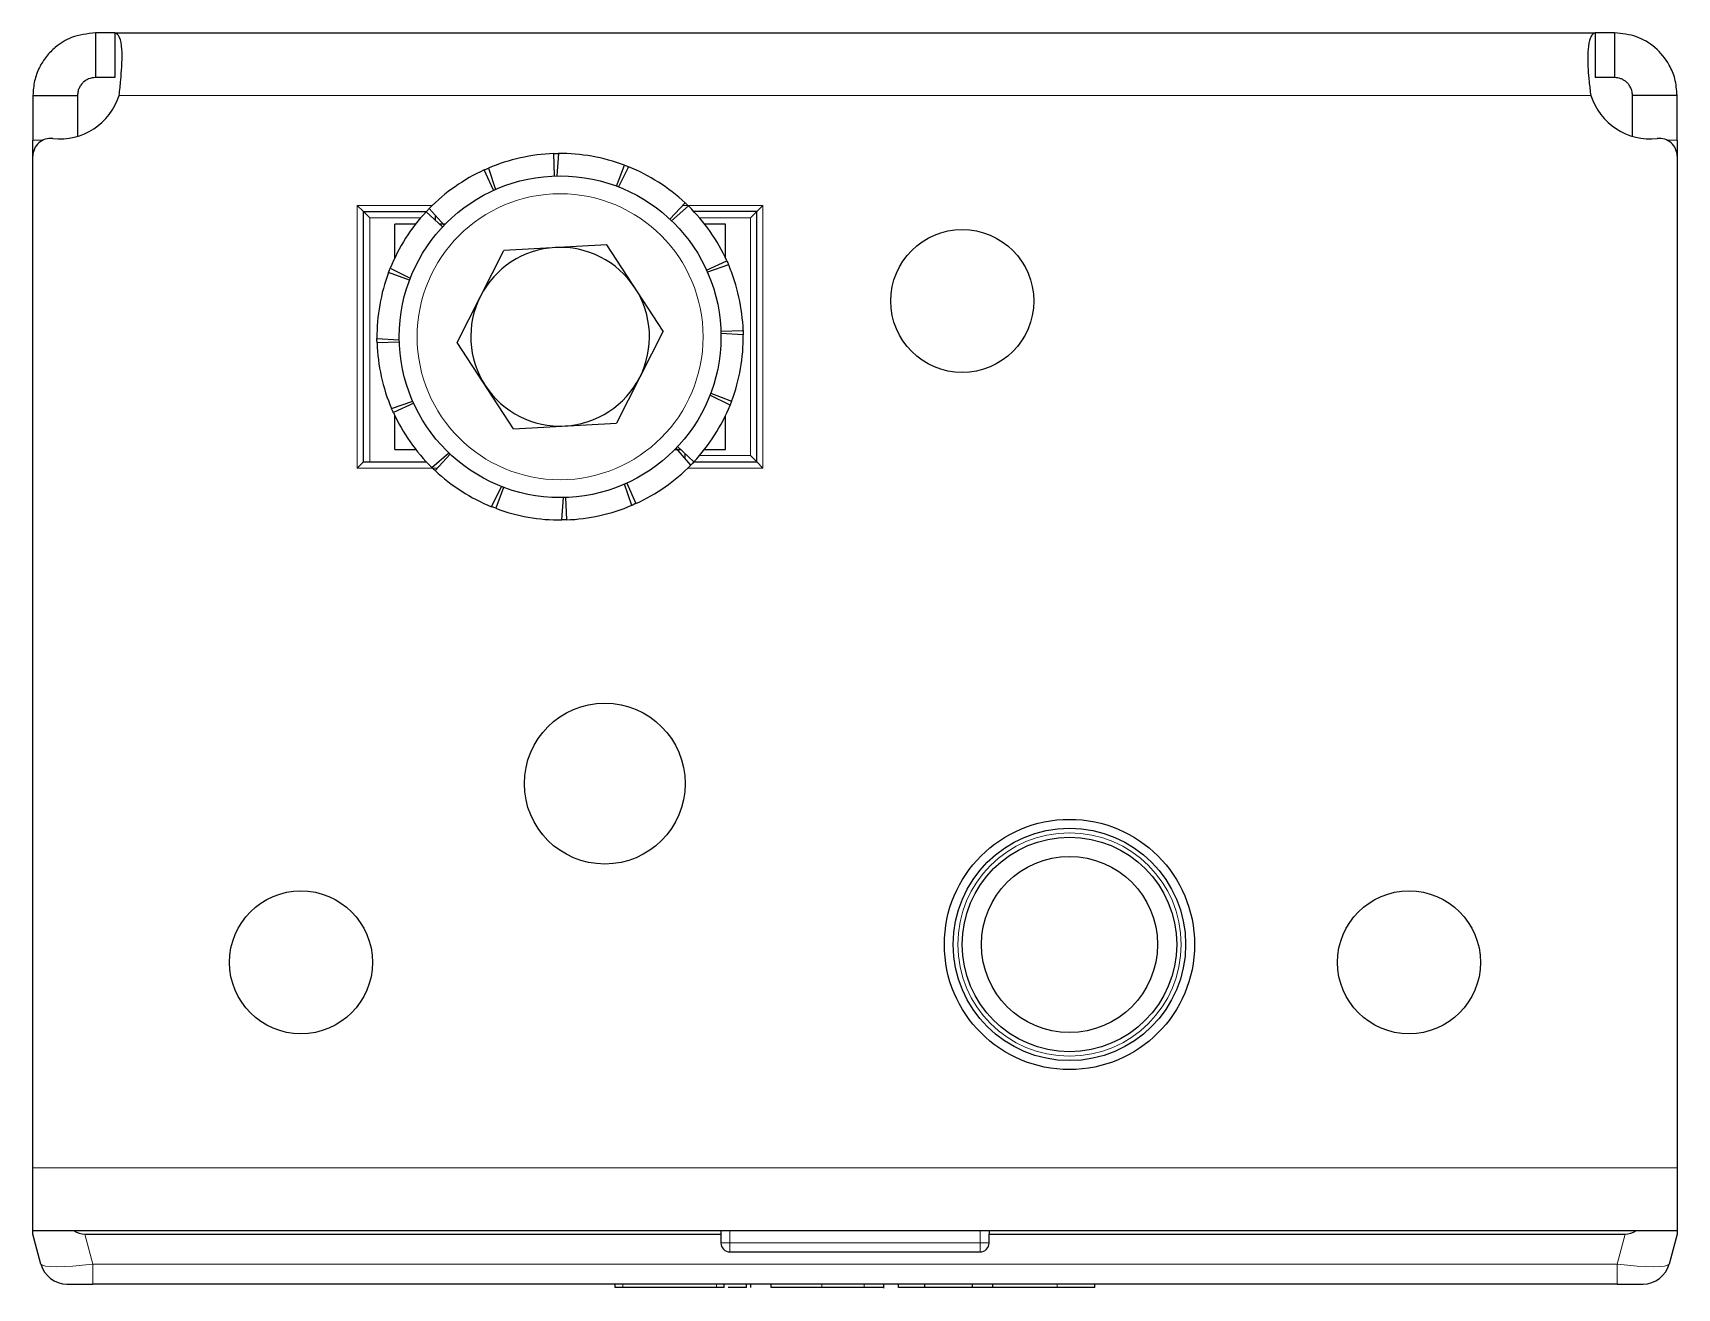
# Model space of a CAD drawing. Header units: millimetres. Extents: x 0 to 3406, y -1008 to 584.
# Drawn here: x 971.4 to 1063.4, y -1008.3 to -938 of the extents above; entities that cross this region are included whole.
import ezdxf

# ---------------------------------------------------------------- set-up
doc = ezdxf.new("R2010")
doc.units = ezdxf.units.MM

msp = doc.modelspace()

# ---------------------------------------------------------------- linework, layer by layer
at = {"color": 7, "linetype": 'Continuous', "lineweight": 25}
for p, q in [((974.886, -938.039), (974.886, -940.539)), ((975.973, -938.039), (974.886, -938.039)), ((975.973, -938.039), (1058.799, -938.039)), ((975.973, -938.039), (975.973, -940.539)), ((1058.799, -938.039), (1058.799, -940.539)), ((1059.886, -938.039), (1058.799, -938.039)), ((1059.886, -938.039), (1059.886, -940.539)), ((975.973, -940.539), (974.886, -940.539)), ((1059.886, -940.539), (1058.799, -940.539)), ((971.386, -941.539), (973.886, -941.539)), ((971.386, -941.539), (971.386, -944.042)), ((973.886, -941.539), (973.886, -943.822)), ((1063.386, -941.539), (1060.886, -941.539)), ((1060.886, -943.822), (1060.886, -941.539)), ((1063.386, -944.042), (1063.386, -941.539)), ((971.386, -944.94), (971.386, -944.042)), ((1000.58, -946.045), (1000.537, -944.795)), ((1000.787, -944.79), (1000.705, -946.041)), ((1063.386, -944.042), (1063.386, -944.94)), ((971.386, -1001.539), (971.386, -944.94)), ((997.161, -946.846), (996.643, -945.709)), ((996.872, -945.608), (997.275, -946.795)), ((1004.045, -946.612), (1004.484, -945.442)), ((1004.717, -945.532), (1004.162, -946.657)), ((1063.386, -944.94), (1063.386, -1001.539)), ((1007.03, -948.462), (1007.883, -947.549)), ((989.536, -947.689), (989.886, -948.039)), ((989.886, -962.039), (989.886, -948.039)), ((989.886, -948.039), (993.398, -948.039)), ((989.886, -948.039), (990.236, -948.389)), ((994.309, -948.896), (993.396, -948.042)), ((993.568, -947.862), (994.395, -948.804)), ((993.886, -948.289), (993.886, -948.5)), ((1008.063, -947.722), (1007.121, -948.549)), ((1011.886, -948.039), (1008.373, -948.039)), ((1011.536, -948.389), (1011.886, -948.039)), ((1011.886, -948.039), (1012.236, -947.689)), ((1011.886, -962.039), (1011.886, -948.039)), ((991.636, -950.623), (991.636, -948.739)), ((992.801, -948.739), (991.636, -948.739)), ((994.459, -948.739), (994.142, -948.739)), ((1010.136, -948.739), (1008.971, -948.739)), ((1010.136, -950.623), (1010.136, -948.739)), ((995.121, -955.356), (997.729, -950.205)), ((1003.494, -949.888), (997.729, -950.205)), ((1006.651, -954.722), (1003.494, -949.888)), ((991.379, -951.209), (992.503, -951.763)), ((1009.079, -951.314), (1010.217, -950.797)), ((1010.317, -951.025), (1009.13, -951.429)), ((992.459, -951.88), (991.288, -951.441)), ((1006.651, -954.722), (1004.043, -959.873)), ((1009.881, -954.733), (1011.13, -954.69)), ((1011.135, -954.94), (1009.884, -954.858)), ((990.636, -955.139), (991.888, -955.22)), ((991.891, -955.346), (990.642, -955.388)), ((998.278, -960.19), (995.121, -955.356)), ((1010.393, -958.87), (1009.268, -958.316)), ((1009.313, -958.198), (1010.484, -958.637)), ((991.455, -959.053), (992.642, -958.65)), ((992.693, -958.764), (991.555, -959.282)), ((991.636, -961.339), (991.636, -959.455)), ((1010.136, -961.339), (1010.136, -959.455)), ((998.278, -960.19), (1004.043, -959.873)), ((991.636, -961.339), (992.801, -961.339)), ((1007.313, -961.339), (1007.63, -961.339)), ((1008.204, -962.217), (1007.376, -961.274)), ((1007.463, -961.183), (1008.376, -962.036)), ((1008.971, -961.339), (1010.136, -961.339)), ((989.536, -962.389), (989.886, -962.039)), ((989.886, -962.039), (993.398, -962.039)), ((993.709, -962.357), (994.651, -961.53)), ((994.742, -961.616), (993.889, -962.53)), ((1007.886, -961.789), (1007.886, -961.578)), ((1008.373, -962.039), (1011.886, -962.039)), ((1011.536, -961.689), (1011.886, -962.039)), ((1011.886, -962.039), (1012.236, -962.389)), ((1004.611, -963.232), (1005.128, -964.37)), ((997.055, -964.547), (997.61, -963.422)), ((997.727, -963.467), (997.288, -964.637)), ((1000.985, -965.289), (1001.067, -964.037)), ((1001.192, -964.034), (1001.235, -965.283)), ((1004.9, -964.471), (1004.496, -963.283)), ((971.386, -1005.039), (971.386, -1001.539)), ((1063.386, -1001.539), (1063.386, -1005.039)), ((971.386, -1005.239), (971.386, -1005.039)), ((971.386, -1005.039), (1063.386, -1005.039)), ((971.838, -1006.928), (971.386, -1005.239)), ((974.284, -1005.239), (1009.886, -1005.239)), ((1009.886, -1005.039), (1009.886, -1005.239)), ((1009.886, -1005.239), (1009.886, -1005.739)), ((1024.886, -1005.039), (1024.886, -1005.239)), ((1024.886, -1005.739), (1024.886, -1005.239)), ((1024.886, -1005.239), (1060.488, -1005.239)), ((1063.386, -1005.239), (1062.934, -1006.928)), ((1063.386, -1005.039), (1063.386, -1005.239)), ((1010.386, -1006.239), (1024.386, -1006.239)), ((973.287, -1008.039), (974.736, -1008.039)), ((1060.036, -1008.039), (974.736, -1008.039)), ((1003.958, -1008.239), (1003.958, -1008.039)), ((1009.638, -1008.239), (1004.393, -1008.239)), ((1010.072, -1008.239), (1010.072, -1008.039)), ((1011.309, -1008.239), (1011.309, -1008.039)), ((1011.561, -1008.239), (1011.561, -1008.039)), ((1012.704, -1008.239), (1012.704, -1008.039)), ((1015.532, -1008.239), (1012.704, -1008.239)), ((1019, -1008.264), (1019, -1008.039)), ((1019.812, -1008.239), (1019.812, -1008.039)), ((1021.3, -1008.239), (1019.812, -1008.239)), ((1021.3, -1008.239), (1021.3, -1008.039)), ((1023.967, -1008.239), (1021.3, -1008.239)), ((1023.967, -1008.239), (1023.967, -1008.039)), ((1025.099, -1008.239), (1023.967, -1008.239)), ((1025.099, -1008.239), (1025.099, -1008.039)), ((1025.158, -1008.239), (1025.099, -1008.239)), ((1030.813, -1008.239), (1030.813, -1008.039)), ((1060.036, -1008.039), (1061.485, -1008.039))]:
    msp.add_line(p, q, dxfattribs=at)
at = {"color": 8, "linetype": 'Continuous', "lineweight": 18}
for p, q in [((976.218, -941.539), (1058.554, -941.539)), ((971.386, -944.042), (971.945, -944.042)), ((1062.827, -944.042), (1063.386, -944.042)), ((989.536, -947.689), (993.742, -947.689)), ((989.536, -962.389), (989.536, -947.689)), ((993.086, -948.389), (990.236, -948.389)), ((990.236, -948.389), (990.236, -962.039)), ((1007.752, -947.689), (1012.236, -947.689)), ((1011.536, -948.389), (1008.686, -948.389)), ((1011.536, -961.689), (1011.536, -948.389)), ((1012.236, -947.689), (1012.236, -962.389)), ((1008.686, -961.689), (1011.536, -961.689)), ((994.02, -962.389), (989.536, -962.389)), ((1012.236, -962.389), (1008.03, -962.389)), ((971.386, -1001.539), (1063.386, -1001.539)), ((974.284, -1005.239), (974.736, -1006.928)), ((1010.386, -1005.039), (1010.386, -1005.739)), ((1024.386, -1005.739), (1024.386, -1005.039)), ((1060.036, -1006.928), (1060.488, -1005.239)), ((1010.386, -1005.739), (1009.886, -1005.739)), ((1010.386, -1005.739), (1010.386, -1006.239)), ((1010.386, -1005.739), (1024.386, -1005.739)), ((1024.386, -1005.739), (1024.886, -1005.739)), ((1024.386, -1005.739), (1024.386, -1006.239)), ((974.736, -1006.928), (1060.036, -1006.928)), ((974.736, -1006.928), (974.736, -1008.039)), ((1060.036, -1008.039), (1060.036, -1006.928)), ((1004.393, -1008.239), (1004.393, -1008.039)), ((1009.638, -1008.239), (1009.638, -1008.039)), ((1015.532, -1008.239), (1015.532, -1008.039)), ((1017.894, -1008.239), (1017.894, -1008.039)), ((1028.703, -1008.239), (1028.703, -1008.039))]:
    msp.add_line(p, q, dxfattribs=at)
at = {"color": 7, "linetype": 'Continuous', "lineweight": 25}
for centre, radius in [((1000.886, -955.039), 9), ((1023.386, -953.039), 4), ((1003.386, -980.039), 4.5), ((1029.386, -989.039), 7), ((1029.386, -989.039), 6.5), ((1029.386, -989.039), 6), ((1029.386, -989.039), 4.925), ((986.386, -990.039), 4), ((1048.386, -990.039), 4)]:
    msp.add_circle(centre, radius, dxfattribs=at)
at = {"color": 8, "linetype": 'Continuous', "lineweight": 18}
for centre, radius in [((1000.886, -955.039), 8), ((1029.386, -989.039), 6.25)]:
    msp.add_circle(centre, radius, dxfattribs=at)
at = {"color": 7, "linetype": 'Continuous', "lineweight": 25}
for centre, radius, start, end in [((972.886, -940.468), 3.5, 263.62063, 342.17471), ((1061.886, -940.468), 3.5, 197.82529, 276.37937), ((972.386, -944.94), 1, 83.62063, 180), ((1000.886, -955.039), 10.25, 91.95052, 113.05461), ((1000.886, -955.039), 10.25, 69.45052, 90.55461), ((1062.386, -944.94), 1, 360, 96.37937), ((1000.886, -955.039), 10.25, 114.45052, 135.55461), ((1000.886, -955.039), 10.25, 46.95052, 68.05461), ((1000.886, -955.039), 10.25, 136.95052, 158.05461), ((1000.886, -955.039), 10.25, 24.45052, 45.55461), ((1000.886, -955.039), 5, 93.14553, 153.14553), ((1000.886, -955.039), 5, 33.14553, 93.14553), ((1000.886, -955.039), 10.25, 1.95052, 23.05461), ((1000.886, -955.039), 10.25, 159.45052, 180.55461), ((1000.886, -955.039), 5, 153.14553, 213.14553), ((1000.886, -955.039), 5, 333.14553, 33.14553), ((1000.886, -955.039), 10.25, 339.45052, 0.55461), ((1000.886, -955.039), 10.25, 181.95052, 203.05461), ((1000.886, -955.039), 5, 273.14553, 333.14553), ((1000.886, -955.039), 5, 213.14553, 273.14553), ((1000.886, -955.039), 10.25, 204.45052, 225.55461), ((1000.886, -955.039), 10.25, 316.95052, 338.05461), ((1000.886, -955.039), 10.25, 294.45052, 315.55461), ((1000.886, -955.039), 10.25, 226.95052, 248.05461), ((1000.886, -955.039), 10.25, 249.45052, 270.55461), ((1000.886, -955.039), 10.25, 271.95052, 293.05461), ((1010.386, -1005.739), 0.5, 180, 270), ((1024.386, -1005.739), 0.5, 270, 0), ((973.287, -1006.539), 1.5, 195, 270), ((1061.485, -1006.539), 1.5, 270, 345)]:
    msp.add_arc(centre, radius, start, end, dxfattribs=at)
for centre, major_axis, start_param, end_param in [((971.386, -993.648), (3.099, -11.565), 6.030113, 6.216148), ((1063.386, -993.648), (-3.099, -11.565), 0.067037, 0.253072)]:
    msp.add_ellipse(centre, major_axis=major_axis, ratio=0.250563, start_param=start_param, end_param=end_param, dxfattribs=at)
at = {"color": 8, "linetype": 'Continuous', "lineweight": 18}
for centre, major_axis, start_param, end_param in [((974.84, -1006.539), (3.003, 0.382), 3.158333, 4.662092), ((1059.932, -1006.539), (3.003, -0.382), 4.762686, 6.266445)]:
    msp.add_ellipse(centre, major_axis=major_axis, ratio=0.123038, start_param=start_param, end_param=end_param, dxfattribs=at)
at = {"color": 7, "linetype": 'Continuous', "lineweight": 25}
for points, knots in [([(974.886, -938.039), (974.43, -938.09), (973.625, -938.179), (972.714, -938.749), (972.123, -939.348), (971.723, -939.981), (971.442, -940.725), (971.405, -941.263), (971.386, -941.539)], [0, 0, 0, 0, 0.254149, 0.448213, 0.574908, 0.708872, 0.850468, 1, 1, 1, 1]), ([(976.218, -941.539), (976.248, -941.245), (976.305, -940.693), (976.373, -939.791), (976.396, -938.908), (976.258, -938.183), (976.07, -938.088), (975.973, -938.039)], [0, 0, 0, 0, 0.16069, 0.301312, 0.521951, 0.753573, 1, 1, 1, 1]), ([(1058.799, -938.039), (1058.746, -938.056), (1058.646, -938.088), (1058.499, -938.371), (1058.398, -938.833), (1058.382, -939.462), (1058.401, -940.077), (1058.456, -940.783), (1058.521, -941.283), (1058.554, -941.539)], [0, 0, 0, 0, 0.144067, 0.271276, 0.474907, 0.597997, 0.726338, 0.860245, 1, 1, 1, 1]), ([(1063.386, -941.539), (1063.361, -941.223), (1063.315, -940.633), (1062.915, -939.687), (1062.203, -938.821), (1061.105, -938.163), (1060.3, -938.081), (1059.886, -938.039)], [0, 0, 0, 0, 0.17084, 0.319217, 0.548103, 0.767822, 1, 1, 1, 1]), ([(974.886, -940.539), (974.759, -940.552), (974.546, -940.573), (974.277, -940.732), (974.099, -940.911), (973.982, -941.093), (973.901, -941.309), (973.891, -941.461), (973.886, -941.539)], [0, 0, 0, 0, 0.296302, 0.497469, 0.615497, 0.73607, 0.863114, 1, 1, 1, 1]), ([(1060.886, -941.539), (1060.879, -941.449), (1060.866, -941.281), (1060.773, -941.061), (1060.657, -940.894), (1060.527, -940.766), (1060.387, -940.669), (1060.163, -940.563), (1060, -940.549), (1059.886, -940.539)], [0, 0, 0, 0, 0.154359, 0.287283, 0.400435, 0.496544, 0.604314, 0.723151, 1, 1, 1, 1]), ([(1000.537, -944.795), (1000.579, -944.794), (1000.641, -944.792), (1000.724, -944.79), (1000.766, -944.79), (1000.787, -944.79)], [0, 0, 0, 0, 0.499981, 0.749988, 1, 1, 1, 1]), ([(996.643, -945.709), (996.681, -945.691), (996.738, -945.666), (996.815, -945.632), (996.853, -945.616), (996.872, -945.608)], [0, 0, 0, 0, 0.499981, 0.749988, 1, 1, 1, 1]), ([(1004.484, -945.442), (1004.523, -945.456), (1004.581, -945.478), (1004.659, -945.509), (1004.697, -945.524), (1004.717, -945.532)], [0, 0, 0, 0, 0.499981, 0.749988, 1, 1, 1, 1]), ([(1007.883, -947.549), (1007.913, -947.577), (1007.959, -947.62), (1008.019, -947.678), (1008.048, -947.707), (1008.063, -947.722)], [0, 0, 0, 0, 0.499981, 0.749988, 1, 1, 1, 1]), ([(993.396, -948.042), (993.424, -948.012), (993.467, -947.967), (993.525, -947.907), (993.554, -947.877), (993.568, -947.862)], [0, 0, 0, 0, 0.499981, 0.749988, 1, 1, 1, 1]), ([(991.288, -951.441), (991.303, -951.402), (991.325, -951.344), (991.355, -951.267), (991.371, -951.228), (991.379, -951.209)], [0, 0, 0, 0, 0.4999808, 0.7499881, 1, 1, 1, 1]), ([(1010.217, -950.797), (1010.234, -950.835), (1010.259, -950.892), (1010.293, -950.968), (1010.309, -951.006), (1010.317, -951.025)], [0, 0, 0, 0, 0.4999808, 0.7499881, 1, 1, 1, 1]), ([(1011.13, -954.69), (1011.131, -954.732), (1011.133, -954.794), (1011.135, -954.878), (1011.135, -954.919), (1011.135, -954.94)], [0, 0, 0, 0, 0.499981, 0.749988, 1, 1, 1, 1]), ([(990.642, -955.388), (990.641, -955.347), (990.639, -955.284), (990.637, -955.201), (990.637, -955.159), (990.636, -955.139)], [0, 0, 0, 0, 0.499981, 0.749988, 1, 1, 1, 1]), ([(1010.484, -958.637), (1010.469, -958.676), (1010.447, -958.735), (1010.416, -958.812), (1010.401, -958.851), (1010.393, -958.87)], [0, 0, 0, 0, 0.499981, 0.749988, 1, 1, 1, 1]), ([(991.555, -959.282), (991.538, -959.244), (991.512, -959.187), (991.479, -959.111), (991.463, -959.072), (991.455, -959.053)], [0, 0, 0, 0, 0.499981, 0.749988, 1, 1, 1, 1]), ([(1008.376, -962.036), (1008.348, -962.067), (1008.305, -962.112), (1008.247, -962.172), (1008.218, -962.202), (1008.204, -962.217)], [0, 0, 0, 0, 0.499981, 0.749988, 1, 1, 1, 1]), ([(993.889, -962.53), (993.859, -962.501), (993.813, -962.458), (993.753, -962.401), (993.723, -962.371), (993.709, -962.357)], [0, 0, 0, 0, 0.499981, 0.749988, 1, 1, 1, 1]), ([(997.288, -964.637), (997.249, -964.622), (997.191, -964.6), (997.113, -964.57), (997.075, -964.554), (997.055, -964.547)], [0, 0, 0, 0, 0.499981, 0.749988, 1, 1, 1, 1]), ([(1005.128, -964.37), (1005.091, -964.387), (1005.034, -964.413), (1004.957, -964.446), (1004.919, -964.462), (1004.9, -964.471)], [0, 0, 0, 0, 0.499981, 0.749988, 1, 1, 1, 1]), ([(1001.235, -965.283), (1001.193, -965.285), (1001.131, -965.287), (1001.048, -965.288), (1001.006, -965.289), (1000.985, -965.289)], [0, 0, 0, 0, 0.499981, 0.749988, 1, 1, 1, 1]), ([(1004.393, -1008.239), (1004.328, -1008.239), (1004.201, -1008.239), (1004.06, -1008.239), (1003.974, -1008.239), (1003.964, -1008.239), (1003.958, -1008.239)], [0, 0, 0, 0, 0.281303, 0.555629, 0.773878, 1, 1, 1, 1]), ([(1010.072, -1008.239), (1010.063, -1008.239), (1010.047, -1008.239), (1009.931, -1008.239), (1009.789, -1008.239), (1009.689, -1008.239), (1009.638, -1008.239)], [0, 0, 0, 0, 0.285248, 0.560563, 0.777151, 1, 1, 1, 1]), ([(1011.309, -1008.239), (1011.257, -1008.239), (1011.147, -1008.239), (1010.847, -1008.239), (1010.563, -1008.239), (1010.358, -1008.239), (1010.293, -1008.239)], [0, 0, 0, 0, 0.255277, 0.538303, 0.854078, 1, 1, 1, 1]), ([(1011.132, -1008.239), (1011.018, -1008.239), (1010.774, -1008.239), (1010.47, -1008.239), (1010.294, -1008.239), (1010.293, -1008.239)], [0, 0, 0, 0, 0.466249, 0.997338, 1, 1, 1, 1]), ([(1017.894, -1008.239), (1017.735, -1008.239), (1017.376, -1008.239), (1016.577, -1008.239), (1015.944, -1008.239), (1015.532, -1008.239)], [0, 0, 0, 0, 0.216742, 0.489643, 1, 1, 1, 1]), ([(1018.983, -1008.239), (1018.988, -1008.239), (1019.016, -1008.239), (1018.859, -1008.239), (1018.491, -1008.239), (1018.104, -1008.239), (1017.894, -1008.239)], [0, 0, 0, 0, 0.061615, 0.333035, 0.637399, 1, 1, 1, 1]), ([(1028.703, -1008.239), (1028.202, -1008.239), (1027.267, -1008.239), (1026.074, -1008.239), (1025.349, -1008.239), (1025.168, -1008.239), (1025.158, -1008.239)], [0, 0, 0, 0, 0.381983, 0.713352, 0.984017, 1, 1, 1, 1]), ([(1030.813, -1008.239), (1030.444, -1008.239), (1029.755, -1008.239), (1029.036, -1008.239), (1028.703, -1008.239)], [0, 0, 0, 0, 0.5368, 1, 1, 1, 1])]:
    msp.add_open_spline(points, degree=3, knots=knots, dxfattribs=at)

doc.saveas('drawing.dxf')
